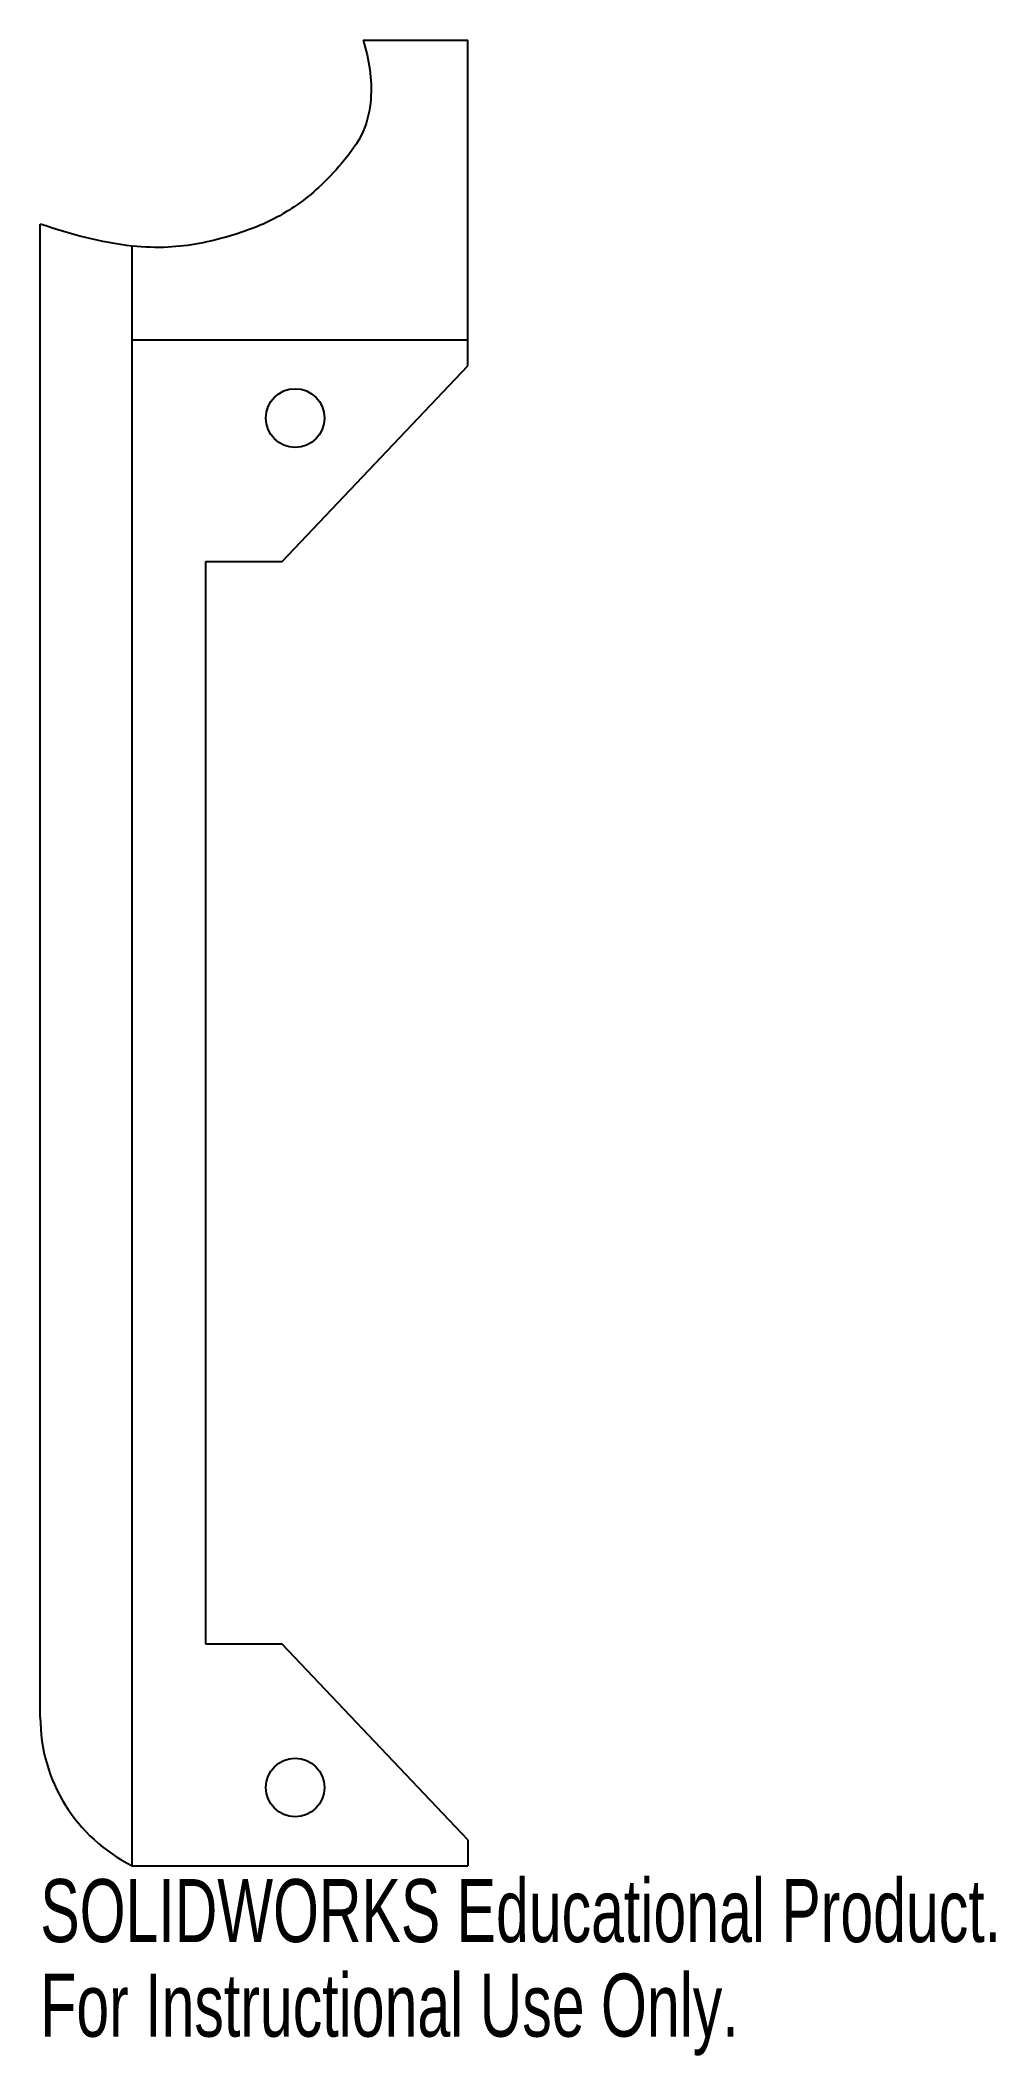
# Model space of a CAD drawing. Header units: inches. Extents: x -19.57 to -16.68, y -0.51 to 5.57.
import ezdxf

# ---------------------------------------------------------------- set-up
doc = ezdxf.new("R2010")
doc.units = ezdxf.units.IN
doc.header["$MEASUREMENT"] = 0
doc.styles.add('SLDTEXTSTYLE0', font='TXT', dxfattribs={"width": 0.7})

msp = doc.modelspace()

# ---------------------------------------------------------------- linework, layer by layer
at = {"color": 7, "linetype": 'Continuous', "lineweight": 25}
for p, q in [((-18.5939, 5.5693), (-18.2776, 5.5693)), ((-18.2776, 4.5866), (-18.2776, 5.5693)), ((-19.5689, 0.5068), (-19.5689, 5.0147)), ((-19.2913, 0.0591), (-19.2913, 4.9483)), ((-19.2913, 4.6654), (-18.2776, 4.6654)), ((-18.8386, 3.9961), (-18.2776, 4.5866)), ((-19.0689, 3.9961), (-18.8386, 3.9961)), ((-19.0689, 0.7283), (-19.0689, 3.9961)), ((-18.8386, 0.7283), (-19.0689, 0.7283)), ((-18.2776, 0.1378), (-18.8386, 0.7283)), ((-18.2776, 0.1378), (-18.2776, 0.0591)), ((-19.2913, 0.0591), (-18.2776, 0.0591))]:
    msp.add_line(p, q, dxfattribs=at)
for centre in [(-18.7992, 4.4291), (-18.7992, 0.2953)]:
    msp.add_circle(centre, 0.0886, dxfattribs=at)
msp.add_arc((-19.0689, 0.5068), 0.5, 180, 243.58422, dxfattribs=at)
msp.add_open_spline([(-18.5939, 5.5693), (-18.5764, 5.5117), (-18.5609, 5.4186), (-18.5893, 5.2864), (-18.6543, 5.2004), (-18.7416, 5.1073), (-18.8549, 5.0274), (-19.0107, 4.9697), (-19.1562, 4.9407), (-19.2553, 4.9445), (-19.2913, 4.9483)], degree=3, knots=[0, 0, 0, 0, 0.1297361, 0.2008473, 0.2854127, 0.358404, 0.4771494, 0.5803747, 0.716215, 0.7943034, 0.7943034, 0.7943034, 0.7943034], dxfattribs=at)
msp.add_open_spline([(-19.2913, 4.9483), (-19.3863, 4.9582), (-19.4803, 4.9847), (-19.5689, 5.0147)], degree=3, dxfattribs=at)

# ---------------------------------------------------------------- texts
at = {"color": 7, "linetype": 'Continuous', "char_height": 0.1903, "attachment_point": 1, "style": 'SLDTEXTSTYLE0'}
for s, insert in [('SOLIDWORKS Educational Product.', (-19.5689, 0.0189)), ('For Instructional Use Only.', (-19.5689, -0.2665))]:
    msp.add_mtext(s, dxfattribs=dict(at, insert=insert))

doc.saveas('drawing.dxf')
